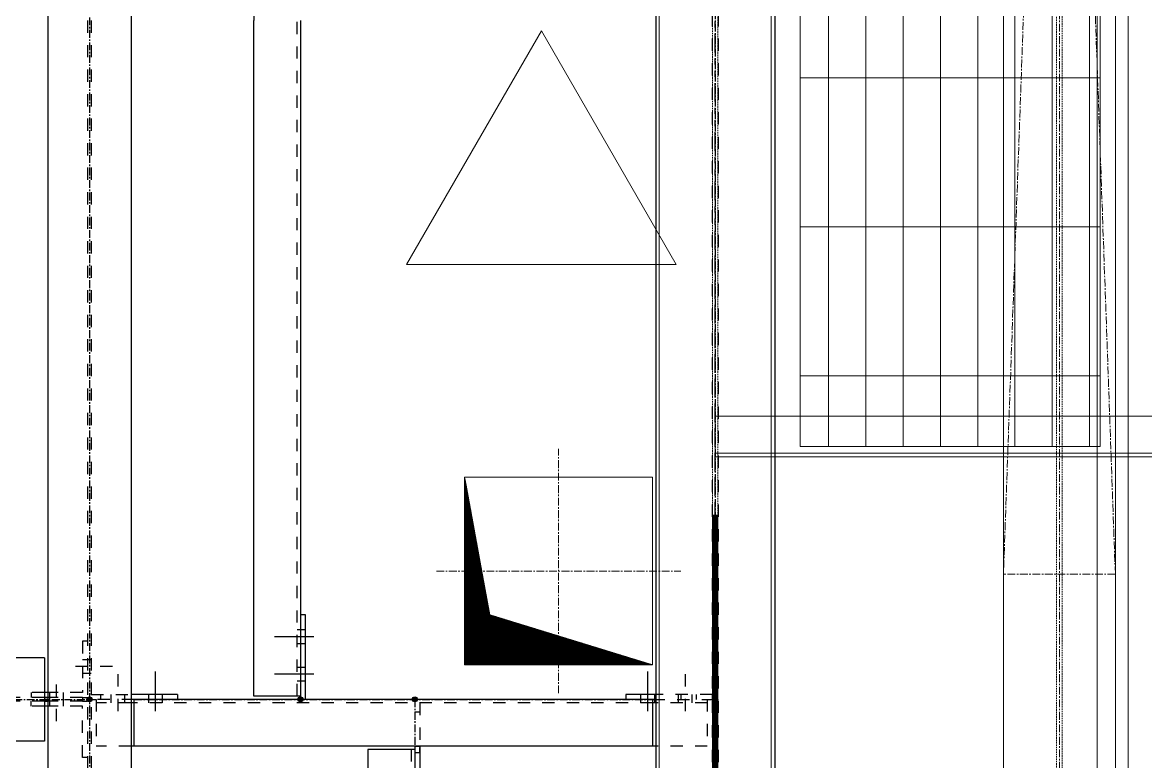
# Model space of a CAD drawing. Header units: inches. Extents: x 209270 to 234360, y -180214 to -150194.
# Drawn here: x 227405 to 229199, y -164363 to -163182 of the extents above; entities that cross this region are included whole.
import ezdxf

# ---------------------------------------------------------------- set-up
doc = ezdxf.new("R2010")
doc.units = ezdxf.units.IN
doc.header["$LTSCALE"] = 10
doc.header["$MEASUREMENT"] = 0
for name, pattern in [('CENTER', [2, 1.25, -0.25, 0.25, -0.25]), ('DXK_LINE_DOT2', [3.9198, 1.9599, -1.9599]), ('DXK_LINE_DOT5', [7.8785, 2.979, -0.9799, 0.9799, -0.9799, 0.9799, -0.9799]), ('HIDDEN', [0.375, 0.25, -0.125])]:
    doc.linetypes.add(name, pattern=pattern)
doc.layers.get('0').update_dxf_attribs({"color": 1})
for name, color, linetype in [('_STR_0', 5, 'Continuous'), ('_STR_1', 5, 'Continuous'), ('_STR_2', 5, 'Continuous'), ('_STR_4', 5, 'Continuous')]:
    doc.layers.add(name, color=color, linetype=linetype)
for name, color, linetype, lineweight in [('All Bought', 1, 'Continuous', 9), ('CEN', 1, 'CENTER', 9), ('CIVIL', 1, 'Continuous', 9), ('DIM', 1, 'Continuous', 13), ('DIM.', 1, 'Continuous', 13), ('handrail', 1, 'FENCELINE1', 9), ('HIDDEN', 1, 'HIDDEN', 9), ('MAIN OBJECT', 1, 'Continuous', 18), ('REV-C', 1, 'Continuous', 18), ('Sheeting', 1, 'Continuous', 0)]:
    doc.layers.add(name, color=color, linetype=linetype, lineweight=lineweight)
doc.linetypes.add('FENCELINE1', pattern='A,0.25,-0.1,[133,arial.ttf,S=0.1,R=0,X=-0.1,Y=0],-0.1,1', length=1.45)

# ---------------------------------------------------------------- blocks, each defined once
blk = doc.blocks.new('A$C9du6586tt')
at = {"layer": 'CEN'}
for p, q in [((89.4, 2500), (-89.4, -2500)), ((89.4, -2500), (-89.4, 2500))]:
    blk.add_line(p, q, dxfattribs=at)
blk.add_lwpolyline([(89.4, 2500), (89.4, -2500), (-89.4, -2500), (-89.4, 2500)], close=True, dxfattribs=at)
blk = doc.blocks.new('A$Cdc69ee36')
h = blk.add_hatch()
h.set_pattern_fill('GRATE', color=256, scale=75, angle=90)
h.set_pattern_definition([(89.999995, (-345791.23, -616422.02), (-59.53125, 5.6e-06), []), (179.999995, (-345791.23, -616422.02), (-2e-05, -238.125), [])])
h.paths.add_polyline_path([(-479.1, -1), (0, -1), (0, 779), (-479.1, 779)])
blk.add_lwpolyline([(-479.1, -1), (0, -1), (0, 779), (-479.1, 779)], close=True)
blk = doc.blocks.new('A$C6fbGUTRUTRU')
at = {"layer": 'CIVIL'}
h = blk.add_hatch(dxfattribs=at)
h.set_pattern_fill('ANSI31', color=256, scale=2, angle=-180)
h.set_pattern_definition([(225, (2577906.62119, -340569.72095), (0.176776695297, -0.176776695297), [])])
h.paths.add_polyline_path([(-150, -150), (-110, 70), (150, 150), (-150, 150)])
at = {"layer": 'CEN'}
for points in [[(0, 195.2), (0, -195.2)], [(-195.2, 0), (195.2, 0)]]:
    blk.add_lwpolyline(points, dxfattribs=at)
at = {"layer": 'CIVIL'}
blk.add_lwpolyline([(-150, -150), (150, -150), (150, 150), (-150, 150)], close=True, dxfattribs=at)
blk.add_lwpolyline([(-150, -150), (-110, 70), (150, 150)], dxfattribs=at)
blk = doc.blocks.new('A$Ca106b763')
at = {"layer": 'REV-C'}
blk.add_lwpolyline([(0, 373.2), (-215.5, 0), (215.5, 0)], close=True, dxfattribs=at)
blk = doc.blocks.new('GridLine-116860372-154899 - 114867')
at = {"layer": '_STR_2', "linetype": 'DXK_LINE_DOT5'}
blk.add_line((228511.9, -166578), (228511.9, -163563.7), dxfattribs=at)
blk = doc.blocks.new('GridLine-116860372-116904 - 114867')
at = {"layer": '_STR_2', "linetype": 'DXK_LINE_DOT5'}
blk.add_line((228511.9, -165356.7), (228511.9, -153191), dxfattribs=at)
blk = doc.blocks.new('Bolt-116860372-115338 - 114867')
at = {"layer": '_STR_1', "linetype": 'DXK_LINE_DOT2'}
for p, q in [((227489.9, -164210.8), (227552.9, -164210.8)), ((227501, -164199.8), (227509, -164199.8)), ((227509, -164199.8), (227514.7, -164199.8)), ((227501, -164221.8), (227509, -164221.8)), ((227509, -164221.8), (227514.7, -164221.8))]:
    blk.add_line(p, q, dxfattribs=at)
blk = doc.blocks.new('Bolt-116860372-115841 - 114867')
at = {"layer": '_STR_2', "linetype": 'Continuous'}
for p, q in [((227849.4, -164152.7), (227843.7, -164152.7)), ((227857.4, -164152.7), (227849.4, -164152.7)), ((227870.4, -164163.7), (227807.4, -164163.7)), ((227849.4, -164174.7), (227843.7, -164174.7)), ((227857.4, -164174.7), (227849.4, -164174.7)), ((227849.4, -164212.7), (227843.7, -164212.7)), ((227857.4, -164212.7), (227849.4, -164212.7)), ((227870.4, -164223.7), (227807.4, -164223.7)), ((227849.4, -164234.7), (227843.7, -164234.7)), ((227857.4, -164234.7), (227849.4, -164234.7))]:
    blk.add_line(p, q, dxfattribs=at)
blk = doc.blocks.new('Part-116860372-114999 - 114867')
at = {"layer": '_STR_1', "linetype": 'DXK_LINE_DOT2'}
for p, q in [((227509, -162865), (227509, -165185.5)), ((227514.7, -162865), (227514.7, -165185.5))]:
    blk.add_line(p, q, dxfattribs=at)
at = {"layer": '_STR_2', "linetype": 'Continuous'}
for p, q in [((227578.5, -162936.5), (227578.5, -165190.5)), ((227445.3, -162948.7), (227445.3, -165190.5))]:
    blk.add_line(p, q, dxfattribs=at)
at = {"layer": '_STR_4', "linetype": 'CENTER'}
blk.add_line((227511.9, -162853.7), (227511.9, -165263.7), dxfattribs=at)
blk = doc.blocks.new('Part-116860372-115005 - 114867')
at = {"layer": '_STR_1', "linetype": 'DXK_LINE_DOT2'}
for p, q in [((228507.2, -158543), (228507.2, -164957.7)), ((228516.6, -158543), (228516.6, -164957.7))]:
    blk.add_line(p, q, dxfattribs=at)
at = {"layer": '_STR_2', "linetype": 'Continuous'}
for p, q in [((228416.9, -162948.7), (228416.9, -164453.7)), ((228606.9, -162948.6), (228606.9, -164957.7))]:
    blk.add_line(p, q, dxfattribs=at)
at = {"layer": '_STR_4', "linetype": 'CENTER'}
blk.add_line((228511.9, -158263.7), (228511.9, -165263.7), dxfattribs=at)
blk = doc.blocks.new('Part-116860372-115019 - 114867')
at = {"layer": '_STR_4', "linetype": 'Continuous'}
for points in [[(226511.9, -164267.7, -1), (226511.9, -164259.7, -1)], [(227511.9, -164267.7, -1), (227511.9, -164259.7, -1)]]:
    blk.add_hatch(color=256, dxfattribs=at).paths.add_polyline_path(points)
at = {"layer": '_STR_1', "linetype": 'DXK_LINE_DOT2'}
for p, q in [((227136.8, -164197.1), (226786.8, -164197.1)), ((226522.7, -164260.8), (226522.7, -164266.5)), ((226578.5, -164260.8), (226522.7, -164260.8)), ((226578.5, -164266.5), (226522.7, -164266.5)), ((227440.3, -164260.8), (226583.5, -164260.8)), ((227440.3, -164266.5), (226583.5, -164266.5)), ((227501, -164260.8), (227445.3, -164260.8)), ((227501, -164266.5), (227445.3, -164266.5)), ((227501, -164260.8), (227501, -164266.5)), ((227136.8, -164330.3), (226786.8, -164330.3))]:
    blk.add_line(p, q, dxfattribs=at)
at = {"layer": '_STR_2', "linetype": 'Continuous'}
for p, q in [((226583.5, -164197.1), (226583.5, -164330.3)), ((226786.8, -164197.1), (226583.5, -164197.1)), ((227440.3, -164197.1), (227136.8, -164197.1)), ((227440.3, -164197.1), (227440.3, -164330.3)), ((226583.5, -164260.8), (226578.5, -164260.8)), ((226583.5, -164266.5), (226578.5, -164266.5)), ((227445.3, -164260.8), (227440.3, -164260.8)), ((227445.3, -164266.5), (227440.3, -164266.5)), ((226786.8, -164330.3), (226583.5, -164330.3)), ((227440.3, -164330.3), (227136.8, -164330.3))]:
    blk.add_line(p, q, dxfattribs=at)
at = {"layer": '_STR_4', "linetype": 'CENTER'}
blk.add_line((226511.9, -164263.7), (227511.9, -164263.7), dxfattribs=at)
at = {"layer": '_STR_4', "linetype": 'Continuous'}
for centre in [(226511.9, -164263.7), (227511.9, -164263.7)]:
    blk.add_circle(centre, 4, dxfattribs=at)
blk = doc.blocks.new('Part-116860372-115027 - 114867')
at = {"layer": '_STR_4', "linetype": 'Continuous'}
for points in [[(227511.9, -164267.7, -1), (227511.9, -164259.7, -1)], [(228511.9, -164267.7, -1), (228511.9, -164259.7, -1)]]:
    blk.add_hatch(color=256, dxfattribs=at).paths.add_polyline_path(points)
at = {"layer": '_STR_1', "linetype": 'DXK_LINE_DOT2'}
for p, q in [((227522.7, -164263.7), (227522.7, -164338.7)), ((227583.5, -164263.7), (227522.7, -164263.7)), ((227578.5, -164269.4), (227522.7, -164269.4)), ((228411.9, -164269.4), (227583.5, -164269.4)), ((228411.9, -164263.7), (228499.2, -164263.7)), ((228499.2, -164269.4), (228416.9, -164269.4)), ((228499.2, -164263.7), (228499.2, -164338.7)), ((227578.5, -164338.7), (227522.7, -164338.7)), ((228499.2, -164338.7), (228416.9, -164338.7))]:
    blk.add_line(p, q, dxfattribs=at)
at = {"layer": '_STR_2', "linetype": 'Continuous'}
for p, q in [((227583.5, -164269.4), (227578.5, -164269.4)), ((228411.9, -164263.7), (227583.5, -164263.7)), ((227583.5, -164338.7), (227583.5, -164263.7)), ((228411.9, -164263.7), (228411.9, -164338.7)), ((228416.9, -164269.4), (228411.9, -164269.4)), ((228416.9, -164338.7), (227578.5, -164338.7))]:
    blk.add_line(p, q, dxfattribs=at)
at = {"layer": '_STR_4', "linetype": 'CENTER'}
for p, q in [((227511.9, -164263.7), (227522.7, -164263.7)), ((227583.5, -164263.7), (228411.9, -164263.7)), ((228499.2, -164263.7), (228511.9, -164263.7))]:
    blk.add_line(p, q, dxfattribs=at)
at = {"layer": '_STR_4', "linetype": 'Continuous'}
for centre in [(227511.9, -164263.7), (228511.9, -164263.7)]:
    blk.add_circle(centre, 4, dxfattribs=at)
blk = doc.blocks.new('Part-116860372-115028 - 114867')
at = {"layer": '_STR_4', "linetype": 'Continuous'}
for points in [[(228031.9, -164267.7, -1), (228031.9, -164259.7, -1)], [(228031.9, -165267.7, -1), (228031.9, -165259.7, -1)]]:
    blk.add_hatch(color=256, dxfattribs=at).paths.add_polyline_path(points)
at = {"layer": '_STR_1', "linetype": 'DXK_LINE_DOT2'}
for p, q in [((228026.2, -164343.7), (228026.2, -165185.5)), ((228031.9, -164453.7), (228031.9, -164933.7)), ((227956.9, -165190.5), (227956.9, -165252.5)), ((228026.2, -165190.5), (228026.2, -165252.5)), ((228031.9, -165185.5), (228031.9, -165252.5)), ((228031.9, -165252.5), (227956.9, -165252.5))]:
    blk.add_line(p, q, dxfattribs=at)
at = {"layer": '_STR_2', "linetype": 'Continuous'}
for p, q in [((227956.9, -164343.7), (227956.9, -165190.5)), ((228031.9, -164343.7), (227956.9, -164343.7)), ((228031.9, -164343.7), (228031.9, -164453.7)), ((228031.9, -164933.7), (228031.9, -165185.5)), ((227956.9, -165185.5), (228031.9, -165185.5)), ((228026.2, -165185.5), (228026.2, -165190.5))]:
    blk.add_line(p, q, dxfattribs=at)
at = {"layer": '_STR_4', "linetype": 'CENTER'}
for p, q in [((228031.9, -164263.7), (228031.9, -164453.7)), ((228031.9, -164933.7), (228031.9, -165185.5)), ((228031.9, -165252.5), (228031.9, -165263.7))]:
    blk.add_line(p, q, dxfattribs=at)
at = {"layer": '_STR_4', "linetype": 'Continuous'}
for centre in [(228031.9, -164263.7), (228031.9, -165263.7)]:
    blk.add_circle(centre, 4, dxfattribs=at)
blk = doc.blocks.new('Part-116860372-115101 - 114867')
at = {"layer": '_STR_4', "linetype": 'Continuous'}
for points in [[(227849.4, -162857.7, -1), (227849.4, -162849.7, -1)], [(227849.4, -164267.7, -1), (227849.4, -164259.7, -1)]]:
    blk.add_hatch(color=256, dxfattribs=at).paths.add_polyline_path(points)
at = {"layer": '_STR_1', "linetype": 'DXK_LINE_DOT2'}
for p, q in [((227849.4, -162865), (227774.4, -162865)), ((227774.4, -162865), (227774.4, -162941.5)), ((227843.7, -162865), (227843.7, -162936.5)), ((227849.4, -162865), (227849.4, -163064.7)), ((227843.7, -164258.7), (227843.7, -162941.5)), ((227774.4, -163048.7), (227774.4, -163178.7)), ((227849.4, -163064.7), (227849.4, -163178.7))]:
    blk.add_line(p, q, dxfattribs=at)
at = {"layer": '_STR_2', "linetype": 'Continuous'}
for p, q in [((227774.4, -162936.5), (227774.4, -163048.7)), ((227849.4, -162941.5), (227774.4, -162941.5)), ((227843.7, -162936.5), (227843.7, -162941.5)), ((227849.4, -162941.5), (227849.4, -163048.7)), ((227774.4, -164258.7), (227774.4, -163178.7)), ((227849.4, -163178.7), (227849.4, -164258.7)), ((227849.4, -164258.7), (227774.4, -164258.7))]:
    blk.add_line(p, q, dxfattribs=at)
at = {"layer": '_STR_4', "linetype": 'CENTER'}
for p, q in [((227849.4, -162853.7), (227849.4, -162865)), ((227849.4, -163178.7), (227849.4, -164263.7))]:
    blk.add_line(p, q, dxfattribs=at)
at = {"layer": '_STR_4', "linetype": 'Continuous'}
for centre in [(227849.4, -162853.7), (227849.4, -164263.7)]:
    blk.add_circle(centre, 4, dxfattribs=at)
blk = doc.blocks.new('Part-116860372-115323 - 114867')
at = {"layer": '_STR_1', "linetype": 'DXK_LINE_DOT2'}
for p, q in [((227419, -164274.5), (227419, -164266.5)), ((227440.3, -164266.5), (227445.3, -164266.5)), ((227501, -164266.5), (227509, -164266.5)), ((227440.3, -164274.5), (227419, -164274.5)), ((227501, -164274.5), (227445.3, -164274.5)), ((227501, -164356.5), (227501, -164274.5)), ((227509, -164356.5), (227501, -164356.5))]:
    blk.add_line(p, q, dxfattribs=at)
at = {"layer": '_STR_2', "linetype": 'Continuous'}
blk.add_line((227445.3, -164274.5), (227440.3, -164274.5), dxfattribs=at)
blk = doc.blocks.new('Part-116860372-115324 - 114867')
at = {"layer": '_STR_1', "linetype": 'DXK_LINE_DOT2'}
for p, q in [((227509, -164170.8), (227501, -164170.8)), ((227501, -164170.8), (227501, -164252.8)), ((227419, -164252.8), (227419, -164260.8)), ((227440.3, -164252.8), (227419, -164252.8)), ((227440.3, -164260.8), (227445.3, -164260.8)), ((227501, -164252.8), (227445.3, -164252.8)), ((227501, -164260.8), (227509, -164260.8))]:
    blk.add_line(p, q, dxfattribs=at)
at = {"layer": '_STR_2', "linetype": 'Continuous'}
blk.add_line((227445.3, -164252.8), (227440.3, -164252.8), dxfattribs=at)
blk = doc.blocks.new('Bolt-116860372-115325 - 114867')
at = {"layer": '_STR_1', "linetype": 'DXK_LINE_DOT2'}
for p, q in [((227459, -164239.8), (227459, -164307.8)), ((227448, -164252.8), (227448, -164260.8)), ((227448, -164260.8), (227448, -164266.5)), ((227448, -164266.5), (227448, -164274.5)), ((227470, -164252.8), (227470, -164260.8)), ((227470, -164260.8), (227470, -164266.5)), ((227470, -164266.5), (227470, -164274.5))]:
    blk.add_line(p, q, dxfattribs=at)
blk = doc.blocks.new('Bolt-116860372-115831 - 114867')
at = {"layer": '_STR_1', "linetype": 'DXK_LINE_DOT2'}
for p, q in [((228464.2, -164282.4), (228464.2, -164219.4)), ((228453.2, -164263.7), (228453.2, -164255.7)), ((228453.2, -164269.4), (228453.2, -164263.7)), ((228475.2, -164263.7), (228475.2, -164255.7)), ((228475.2, -164269.4), (228475.2, -164263.7))]:
    blk.add_line(p, q, dxfattribs=at)
at = {"layer": '_STR_2', "linetype": 'Continuous'}
for p, q in [((228404.2, -164282.4), (228404.2, -164219.4)), ((228393.2, -164263.7), (228393.2, -164255.7)), ((228393.2, -164269.4), (228393.2, -164263.7)), ((228415.2, -164263.7), (228415.2, -164255.7)), ((228415.2, -164269.4), (228415.2, -164263.7))]:
    blk.add_line(p, q, dxfattribs=at)
blk = doc.blocks.new('Part-116860372-115835 - 114867')
at = {"layer": '_STR_1', "linetype": 'DXK_LINE_DOT2'}
for p, q in [((228039.9, -164269.4), (228039.9, -164338.7)), ((228039.9, -164284.3), (228031.9, -164284.3)), ((228031.9, -164338.7), (228039.9, -164338.7)), ((228039.9, -164348.7), (228039.9, -164340.6)), ((228039.9, -164423.7), (228031.9, -164423.7)), ((228039.9, -164438.7), (228039.9, -164473.7)), ((228039.9, -164473.7), (228031.9, -164473.7))]:
    blk.add_line(p, q, dxfattribs=at)
at = {"layer": '_STR_2', "linetype": 'Continuous'}
for p, q in [((228031.9, -164338.7), (228031.9, -164342.8)), ((228039.9, -164338.7), (228039.9, -164339.2)), ((228039.9, -164339.2), (228039.9, -164348.7)), ((228031.9, -164342.8), (228031.9, -164343.7)), ((228031.9, -164348.7), (228039.9, -164348.7)), ((228039.9, -164348.7), (228039.9, -164438.7))]:
    blk.add_line(p, q, dxfattribs=at)
blk = doc.blocks.new('Part-116860372-115828 - 114867')
at = {"layer": '_STR_1', "linetype": 'DXK_LINE_DOT2'}
for p, q in [((227514.7, -164255.7), (227578.5, -164255.7)), ((227529.7, -164255.7), (227529.7, -164263.7)), ((227578.5, -164255.7), (227578.5, -164263.7))]:
    blk.add_line(p, q, dxfattribs=at)
at = {"layer": '_STR_2', "linetype": 'Continuous'}
for p, q in [((227652.7, -164255.7), (227578.5, -164255.7)), ((227583.5, -164263.7), (227578.5, -164263.7)), ((227652.7, -164255.7), (227652.7, -164263.7))]:
    blk.add_line(p, q, dxfattribs=at)
blk = doc.blocks.new('Part-116860372-115829 - 114867')
at = {"layer": '_STR_1', "linetype": 'DXK_LINE_DOT2'}
for p, q in [((228507.2, -164255.7), (228416.9, -164255.7)), ((228457.2, -164263.7), (228457.2, -164255.7)), ((228482.2, -164263.7), (228482.2, -164255.7)), ((228507.2, -164255.7), (228507.2, -164263.7))]:
    blk.add_line(p, q, dxfattribs=at)
at = {"layer": '_STR_2', "linetype": 'Continuous'}
for p, q in [((228416.9, -164255.7), (228369.2, -164255.7)), ((228369.2, -164255.7), (228369.2, -164263.7)), ((228416.9, -164263.7), (228411.9, -164263.7))]:
    blk.add_line(p, q, dxfattribs=at)
blk = doc.blocks.new('Bolt-116860372-115830 - 114867')
at = {"layer": '_STR_1', "linetype": 'DXK_LINE_DOT2'}
for p, q in [((227557.7, -164282.4), (227557.7, -164219.4)), ((227546.7, -164263.7), (227546.7, -164255.7)), ((227546.7, -164269.4), (227546.7, -164263.7)), ((227568.7, -164263.7), (227568.7, -164255.7)), ((227568.7, -164269.4), (227568.7, -164263.7))]:
    blk.add_line(p, q, dxfattribs=at)
at = {"layer": '_STR_2', "linetype": 'Continuous'}
for p, q in [((227617.7, -164282.4), (227617.7, -164219.4)), ((227606.7, -164263.7), (227606.7, -164255.7)), ((227606.7, -164269.4), (227606.7, -164263.7)), ((227628.7, -164263.7), (227628.7, -164255.7)), ((227628.7, -164269.4), (227628.7, -164263.7))]:
    blk.add_line(p, q, dxfattribs=at)
blk = doc.blocks.new('Part-116860372-115840 - 114867')
at = {"layer": '_STR_2', "linetype": 'Continuous'}
for p, q in [((227857.4, -164128.7), (227849.4, -164128.7)), ((227857.4, -164263.7), (227857.4, -164128.7)), ((227849.4, -164258.7), (227849.4, -164263.7))]:
    blk.add_line(p, q, dxfattribs=at)
blk = doc.blocks.new('OVERLAY_DRAWING')
at = {"layer": 'CEN'}
blk.add_line((229061.8, -155263.7), (229061.8, -165259.3), dxfattribs=at)
at = {"layer": 'CEN', "elevation": 0.8}
blk.add_lwpolyline([(217011.9, -155263.7), (228511.9, -155263.7), (228511.9, -165263.7), (217011.9, -165263.7)], close=True, dxfattribs=at)
at = {"layer": 'handrail', "const_width": 10}
blk.add_lwpolyline([(217011.9, -157988.4), (217011.9, -165263.7), (228511.9, -165263.7), (228511.9, -163968.7)], dxfattribs=at)
at = {"layer": 'HIDDEN'}
blk.add_lwpolyline([(228507.5, -165259.3), (228507.5, -155268.1), (228516.3, -155268.1), (228516.3, -165259.3)], close=True, dxfattribs=at)
at = {"layer": 'HIDDEN', "elevation": 0}
blk.add_lwpolyline([(229066.2, -165259.3), (229066.2, -155268.1), (229057.4, -155268.1), (229057.4, -165259.3)], dxfattribs=at)
at = {"layer": 'MAIN OBJECT'}
for p, q in [((232521.4, -163811), (228511.9, -163811, 0.8)), ((228511.9, -163811, 0.8), (228511.9, -163876, 0.8)), ((232521.5, -163870), (228511.9, -163870, 0.8)), ((232521.5, -163876), (228511.9, -163876, 0.8))]:
    blk.add_line(p, q, dxfattribs=at)
blk.add_lwpolyline([(228422.5, -165259.3), (228422.5, -155268.1), (228601.3, -155268.1), (228601.3, -165259.3)], close=True, dxfattribs=at)
at = {"layer": 'MAIN OBJECT', "elevation": 0}
blk.add_lwpolyline([(229151.2, -165259.3), (229151.2, -155268.1), (228972.4, -155268.1), (228972.4, -165259.3)], dxfattribs=at)
at = {"layer": 'Sheeting'}
for points in [[(216351.9, -154713.7), (229171.9, -154713.7), (229171.9, -165813.7), (216351.9, -165813.7)], [(216401.9, -154763.7), (229121.9, -154763.7), (229121.9, -165763.7), (216401.9, -165763.7)]]:
    blk.add_lwpolyline(points, close=True, dxfattribs=at)
at = {"layer": '_STR_0', "zscale": 0.8}
for name in ['GridLine-116860372-116904 - 114867', 'Part-116860372-115005 - 114867', 'Part-116860372-114999 - 114867', 'Part-116860372-115101 - 114867', 'GridLine-116860372-154899 - 114867', 'Part-116860372-115840 - 114867', 'Bolt-116860372-115841 - 114867', 'Part-116860372-115324 - 114867', 'Part-116860372-115019 - 114867', 'Bolt-116860372-115338 - 114867', 'Bolt-116860372-115830 - 114867', 'Bolt-116860372-115831 - 114867', 'Bolt-116860372-115325 - 114867', 'Part-116860372-115323 - 114867', 'Part-116860372-115027 - 114867', 'Part-116860372-115828 - 114867', 'Part-116860372-115028 - 114867', 'Part-116860372-115835 - 114867', 'Part-116860372-115829 - 114867']:
    blk.add_blockref(name, (0, 0), dxfattribs=at)
at = {"layer": 'All Bought', "xscale": -1}
blk.add_blockref('A$Cdc69ee36', (228647.8, -163858.6, 293016688.1), dxfattribs=at)
at = {"layer": 'DIM', "xscale": -1, "rotation": 180}
blk.add_blockref('A$C6fbGUTRUTRU', (228261.5, -164058.7), dxfattribs=at)
at = {"layer": 'DIM.'}
blk.add_blockref('A$C9du6586tt', (229061.8, -161563.7), dxfattribs=at)
at = {"layer": 'REV-C'}
blk.add_blockref('A$Ca106b763', (228234.1, -163568.4, 293016688.1), dxfattribs=at)

msp = doc.modelspace()

# ---------------------------------------------------------------- block references
msp.add_blockref('OVERLAY_DRAWING', (0, 0))

doc.saveas('drawing.dxf')
